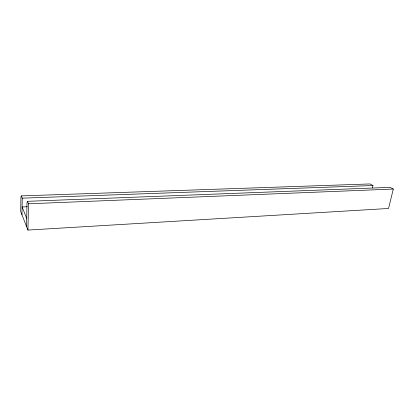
<?xml version="1.0" encoding="UTF-8"?>
<svg xmlns="http://www.w3.org/2000/svg" width="414" height="414" viewBox="0 0 414 414"><rect width="100%" height="100%" fill="white"/><g stroke="black" fill="none" stroke-linecap="round" stroke-linejoin="round"><path stroke-width="0.62" d="M21.968 214.83L22.242 198.166L21.295 195.905L370.007 183.935L372.983 185.534L372.434 187.92M26.537 226.474L27.003 202.658L27.422 201.323L390.05 187.361L393.3 189.053L388.56 208.47L27.945 230.065L20.7 211.606L20.928 197.183L21.295 195.905M27.945 230.065L28.488 203.781L27.422 201.323M27.262 206.741L22.097 206.959L26.698 218.328M28.488 203.781L393.3 189.053M22.242 198.166L372.983 185.534"/></g></svg>
